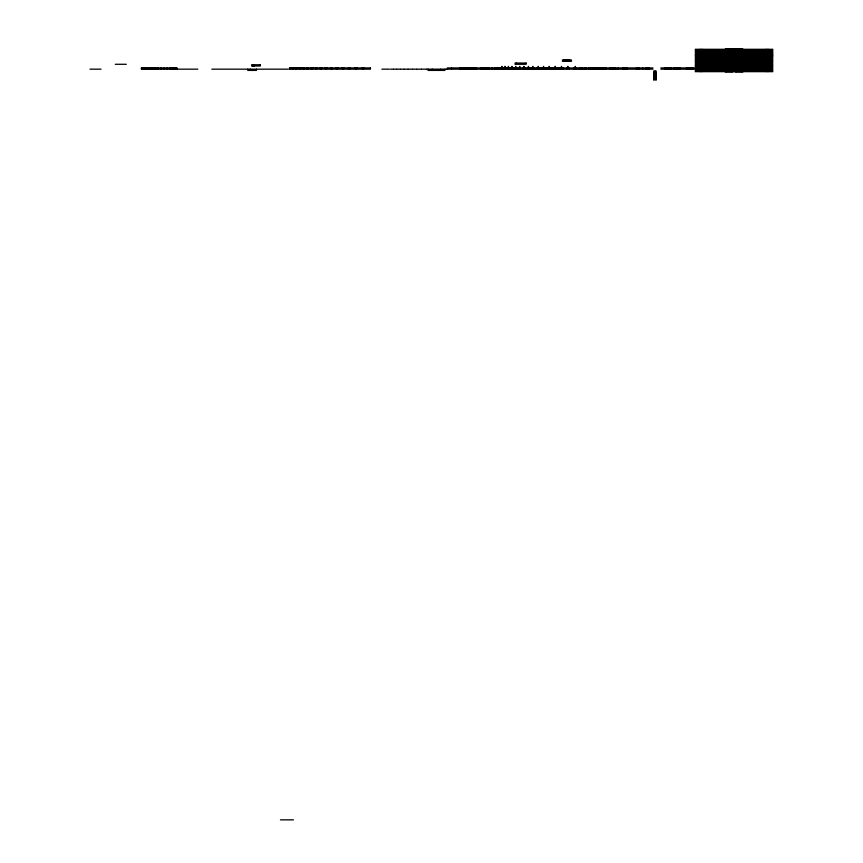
<?xml version="1.0" encoding="UTF-8"?>
<svg xmlns="http://www.w3.org/2000/svg" width="863" height="863" viewBox="0 0 863 863"><rect width="100%" height="100%" fill="white"/><g stroke="black" fill="none" stroke-linecap="round" stroke-linejoin="round"><path stroke-width="1.29" d="M695.168 49.288L772.924 49.288M695.168 50.539L772.924 50.539M695.168 51.78L772.924 51.78M695.168 53.021L773.011 53.021M695.168 54.261L773.011 54.261M695.168 55.502L773.011 55.502M695.168 56.753L773.011 56.753M695.168 57.994L772.924 57.994M695.168 59.234L772.924 59.234M562.32 60.011L571.468 60.011L571.468 61.262L562.32 61.262M695.168 60.475L772.924 60.475M695.168 61.715L772.924 61.715M695.168 62.956L772.924 62.956M695.168 64.207L772.924 64.207M115.286 64.283L126.311 64.283M695.168 65.448L772.924 65.448M695.168 66.688L772.924 66.688M574.941 67.994L568.221 67.994L567.832 66.365L567.832 67.994L447.314 67.929L447.314 69.169M575.211 67.929L652.967 67.929M660.853 67.929L772.924 67.929M89.989 69.169L101.014 69.169M197.8 69.169L141.327 69.169L141.327 67.929L176.85 67.929L176.915 69.169M211.823 69.169L288.35 69.169M381.867 69.169L389.396 69.169M390.486 69.169L393.258 69.169M393.647 69.169L396.613 69.169M397.002 69.169L400.162 69.169M400.561 69.169L403.927 69.169M404.326 69.169L407.919 69.169M408.307 69.169L412.147 69.169M412.536 69.169L416.624 69.169M417.012 69.169L421.371 69.169M421.759 69.169L426.398 69.169M426.786 69.169L652.967 69.169M660.853 69.169L772.924 69.169M695.168 70.41L772.924 70.41M695.168 71.661L772.924 71.661M653.723 72.729L656.204 72.729M653.723 73.139L656.204 73.139M653.723 73.323L656.204 73.323M653.723 73.927L656.204 73.927M653.723 74.639L656.204 74.639M653.723 75.07L656.204 75.07M653.723 75.297L656.204 75.297M653.723 76.764L656.204 76.699M653.723 76.926L656.204 76.893M653.723 77.131L656.204 77.044M653.723 77.659L656.204 77.616M653.723 77.756L656.204 77.907L653.723 77.983M653.723 78.134L656.204 78.112M653.723 78.328L656.204 78.285M653.723 78.587L656.204 78.587L653.723 78.738M653.723 78.943L656.204 78.943M280.475 819.85L293.452 819.85M768.081 53.021L768.081 56.753M767.994 49.288L767.994 53.021M767.994 56.753L767.994 71.661M766.053 49.288L766.053 71.661M742.87 53.021L742.946 56.753M742.752 50.14L742.752 48.975L725.351 48.975L725.351 50.14M742.773 53.021L742.665 56.753M742.752 71.392L742.752 72.114M742.59 53.021L742.59 56.753M742.439 53.021L742.407 56.753M742.245 53.021L742.126 56.753M742.083 53.021L742.083 56.753M741.856 53.021L741.91 56.753M741.619 53.021L741.619 56.753M741.5 48.975L741.5 50.14M741.5 51.316L741.425 56.753L741.037 53.021M741.5 71.392L741.5 72.114M740.26 48.975L740.26 50.14M740.26 71.392L740.26 72.114M739.019 48.975L739.019 50.14M739.019 51.316L739.019 53.204M739.019 71.392L739.019 72.114M737.779 48.975L737.779 50.14M737.779 51.316L737.779 53.204M737.779 71.392L737.779 72.114M736.538 48.975L736.538 50.14M736.538 51.316L736.538 53.204M736.538 71.392L736.538 72.114M735.298 48.975L735.298 50.14M735.298 51.316L735.298 53.204M735.298 71.392L735.298 72.114M734.046 48.975L734.046 50.14M734.046 51.316L734.046 53.204M732.806 48.975L732.806 50.14M732.806 51.316L732.806 53.204M732.806 71.392L732.806 72.114M731.565 48.975L731.565 50.14M731.565 51.316L731.565 53.204M731.565 71.392L731.565 72.114M730.325 48.975L730.325 50.14M730.325 51.316L730.325 53.204M730.325 71.392L730.325 72.114M729.084 48.975L729.084 50.14M729.084 51.316L729.084 53.204M729.084 71.392L729.084 72.114M727.843 48.975L727.843 50.14M727.843 71.392L727.843 72.114M727.013 53.021L727.045 56.753M726.948 53.021L727.002 56.753M726.668 53.021L726.819 56.753M726.592 48.975L726.592 50.14M726.592 51.316L726.495 56.753M726.592 71.392L726.592 72.114M726.398 53.021L726.398 56.753M726.171 53.021L726.117 56.753M725.956 53.021L726.01 56.753M725.891 53.021L725.912 56.753M725.351 51.316L725.351 53.204M725.351 71.392L725.351 72.114M702.051 49.288L702.051 71.661M700.098 49.288L700.098 71.661M692.849 67.929L692.903 69.169M692.773 69.169L692.73 67.929L692.568 69.169M692.45 67.929L692.493 69.169M692.255 67.929L692.191 69.169L691.964 67.929M691.856 69.169L691.792 67.929L691.63 69.169M691.436 67.929L691.468 69.169M691.285 67.929L691.241 69.169M691.209 67.929L691.123 69.169L691.036 67.929M690.832 67.929L690.745 69.169M690.184 67.929L690.184 69.169M689.515 67.929L689.613 69.169M689.052 67.929L689.052 69.169M688.825 67.929L688.825 69.169M688.437 67.929L688.491 69.169M688.005 67.929L688.005 69.169L687.843 67.929M687.013 67.929L687.013 69.169M686.398 67.929L686.398 69.169M680.249 67.929L680.249 69.169M680.076 67.929L680.076 69.169M679.785 67.929L679.785 69.169M678.696 67.929L678.696 69.169M677.552 67.929L677.444 69.169M677.218 67.929L677.218 69.169M676.128 67.929L676.128 69.169M675.265 67.929L675.265 69.169M674.877 67.929L674.877 69.169M673.496 67.929L673.496 69.169M671.155 67.929L671.155 69.169M669.796 67.929L669.796 69.169M667.725 67.929L667.725 69.169M667.671 67.929L667.671 69.169M667.023 67.929L667.023 69.169M665.783 67.929L665.783 69.169M665.125 67.929L665.125 69.169M664.942 67.929L664.942 69.169M656.204 80.194L656.204 71.036L653.723 71.036L653.723 80.194M654.963 71.036L654.963 80.194M648.879 67.929L648.879 69.169M648.696 67.929L648.696 69.169M648.037 67.929L648.037 69.169M646.797 67.929L646.797 69.169M646.096 67.929L646.096 69.169M642.665 67.929L642.665 69.169M638.933 67.929L638.933 69.169M638.555 67.929L638.555 69.169M637.692 67.929L637.692 69.169M636.603 67.929L636.603 69.169M636.376 67.929L636.376 69.169M627.423 67.929L627.423 69.169M626.808 67.929L626.808 69.169M625.977 67.929L625.977 69.169M625.826 67.929L625.826 69.169M625.384 67.929L625.384 69.169M624.262 67.929L624.262 69.169M622.784 67.929L622.784 69.169M622.503 67.929L622.503 69.169M618.296 67.929L618.296 69.169M615.578 69.169L615.61 67.929L615.459 69.169M615.265 67.929L615.233 69.169M615.028 69.169L615.028 67.929L614.888 69.169M614.78 67.929L614.683 69.169M614.499 69.169L614.542 67.929L614.337 69.169M614.251 69.169L614.132 67.929L614.046 69.169M613.917 67.929L613.798 69.169M613.571 67.929L613.669 69.169M613.431 67.929L613.431 69.169M613.226 67.929L613.237 69.169M612.05 67.929L612.05 69.169M611.813 67.929L611.813 69.169M611.392 67.929L611.392 69.169M610.68 67.929L610.68 69.169M610.065 67.929L610.065 69.169M609.882 67.929L609.882 69.169M609.472 67.929L609.472 69.169M606.053 67.929L606.053 69.169M605.772 67.929L605.675 69.169M605.546 67.929L605.546 69.169M605.395 67.929L605.395 69.169M605.2 67.929L605.276 69.169M604.629 67.929L604.629 69.169M604.532 67.929L604.434 69.169M604.068 67.929L604.165 69.169M603.917 67.929L603.917 69.169M603.841 67.929L603.841 69.169M603.55 67.929L603.604 69.169M603.453 67.929L603.334 69.169M603.01 67.929L603.01 69.169M602.913 67.929L602.859 69.169M602.741 67.929L602.741 69.169M602.471 67.929L602.568 69.169M602.309 67.929L602.352 69.169M602.158 67.929L602.137 69.169M601.964 67.929L601.899 69.169M601.813 67.929L601.856 69.169M601.662 67.929L601.597 69.169L601.392 67.929M601.252 67.929L601.22 69.169M601.058 67.929L601.09 69.169M600.885 67.929L600.972 69.169M600.648 67.929L600.756 69.169M600.475 67.929L600.572 69.169M600.324 67.929L600.389 69.169M600.184 67.929L600.098 69.169M599.958 69.169L599.936 67.929L599.774 69.169M599.709 67.929L599.548 69.169L599.44 67.929M599.246 67.929L599.343 69.169M599.095 67.929L599.008 69.169L598.89 67.929M598.598 67.929L598.588 69.169M598.458 67.929L598.404 69.169M598.167 67.929L598.188 69.169M597.919 67.929L597.584 69.169M597.379 67.929L597.379 69.169L597.272 67.929M597.153 67.929L597.056 69.169M597.023 67.929L596.948 69.169M596.808 67.929L596.765 69.169M596.506 67.929L596.603 69.169M596.355 67.929L596.473 69.169M596.214 67.929L596.257 69.169M595.362 67.929L595.362 69.169M595.092 67.929L595.092 69.169M594.963 67.929L594.963 69.169M594.801 67.929L594.801 69.169M593.787 67.929L593.787 69.169M593.712 67.929L593.712 69.169M592.234 67.929L592.234 69.169M591.802 67.929L591.802 69.169M591.576 67.929L591.576 69.169M591.144 67.929L591.144 69.169M590.486 67.929L590.486 69.169M590.281 67.929L590.281 69.169M589.904 67.929L589.904 69.169M589.623 67.929L589.623 69.169M589.246 67.929L589.246 69.169M588.512 67.929L588.512 69.169M586.171 67.929L586.171 69.169M585.513 67.929L585.513 69.169M584.812 67.929L584.812 69.169M582.687 67.929L582.741 69.169M582.471 67.994L582.471 69.169M582.04 67.929L582.094 69.169M581.382 67.929L581.382 69.169M581.295 67.994L581.295 69.169M580.799 67.929L580.799 69.169M580.141 67.929L580.141 69.169M579.958 67.929L579.958 69.169M579.494 67.929L579.494 69.169M579.3 67.929L579.3 69.169M576.506 67.994L576.506 69.169M575.33 69.169L575.33 66.365L574.941 69.169M573.766 67.994L573.766 69.169M569.785 60.011L569.785 61.262M569.375 60.011L569.375 61.262M569.397 67.994L569.397 69.169M569.181 60.011L569.181 61.262M568.577 60.011L568.577 61.262M567.865 60.011L567.865 61.262M567.433 60.011L567.433 61.262M567.207 60.011L567.207 61.262M566.657 67.994L566.657 69.169M566.02 60.011L565.977 61.262M565.891 60.011L565.74 61.262M565.707 60.011L565.675 61.262M565.427 60.011L565.513 61.262M565.211 60.011L565.341 61.262M565.125 60.011L565.028 61.262M565.006 60.011L564.887 61.262M564.801 60.011L564.758 61.262M564.564 60.011L564.521 61.262M564.434 60.011L564.37 61.262M564.283 60.011L564.219 61.262M564.1 60.011L564.014 61.262M563.852 61.262L563.798 60.011L563.615 61.262M563.561 60.011L563.561 61.262M562.967 67.929L562.903 69.169M562.838 67.929L562.687 69.169M562.536 67.929L562.536 69.169M562.46 67.929L562.374 69.169M562.18 67.929L562.288 69.169M562.029 67.929L562.115 69.169M561.845 67.929L561.953 69.169M561.63 67.929L561.748 69.169M561.511 69.169L561.511 66.365L561.123 69.169L561.047 67.929M561.338 67.929L561.382 69.169M560.81 69.169L560.519 67.929M559.947 67.994L559.947 69.169M559.192 67.929L559.192 69.169M558.717 67.929L558.577 69.169M558.21 67.929L558.21 69.169M557.671 67.929L557.671 69.169M557.25 67.929L557.12 69.169M556.732 67.929L556.732 69.169M556.355 67.994L556.355 69.169M556.042 67.929L556.204 69.169M555.858 67.929L555.858 69.169L555.696 67.929M555.179 69.169L555.179 66.365L554.79 69.169M554.553 67.929L554.488 69.169M554.359 67.929L554.283 69.169M553.96 67.929L553.97 69.169M553.712 67.929L553.712 69.169L553.517 67.929M553.248 67.929L553.259 69.169M553.075 67.929L553.14 69.169M552.838 67.929L552.838 69.169M552.568 67.929L552.525 69.169M552.352 67.929L552.352 69.169M552.234 67.929L552.234 69.169M551.953 67.929L551.942 69.169M551.651 67.929L551.651 69.169M551.371 67.929L551.511 69.169M551.123 67.929L551.123 69.169M550.874 69.169L550.874 67.929L550.637 69.169M550.54 67.929L550.54 69.169M550.389 67.929L550.378 69.169M550.163 69.169L549.742 67.929M549.558 67.929L549.558 69.169M549.429 67.929L549.515 69.169M549.202 69.169L549.202 66.365L548.814 69.169M549.181 67.929L549.105 69.169M548.9 67.929L548.997 69.169M548.652 67.929L548.512 69.169M548.393 67.929L548.48 69.169M548.167 67.929L548.199 69.169M548.016 67.929L548.07 69.169M547.832 67.929L547.822 69.169M547.617 67.929L547.638 69.169M547.422 67.929L547.455 69.169M547.325 67.929L547.347 69.169M547.088 69.169L547.056 67.929L546.948 69.169M546.7 67.929L546.473 69.169M546.106 67.929L546.106 69.169M545.858 67.929L545.901 69.169M545.75 67.929L545.729 69.169M545.556 67.929L545.589 69.169M545.297 67.929L545.394 69.169M545.103 67.929L545.189 69.169M545.038 67.929L544.909 69.169M544.866 67.929L544.736 69.169M544.585 67.929L544.564 69.169M544.467 67.929L544.359 69.169M544.316 67.929L544.165 69.169M544.057 67.929L544.1 69.169M543.895 67.929L543.895 69.169M543.766 67.929L543.733 69.169M543.561 69.169L543.561 66.365L543.172 69.169M543.431 67.929L543.442 69.169M542.654 67.929L542.654 69.169M542.266 67.929L542.266 69.169M541.996 67.994L541.996 69.169M541.079 67.929L541.09 69.169M540.745 67.929L540.745 69.169M539.645 67.929L539.645 69.169M539.407 67.994L539.407 69.169M538.792 67.929L538.792 69.169M538.232 69.169L538.232 66.386L537.843 69.169M537.013 67.929L537.013 69.169M536.667 67.994L536.667 69.169M534.38 67.994L534.38 69.169M533.97 67.929L533.97 69.169M533.14 67.929L533.14 69.169L532.816 66.365L532.816 69.169M533 67.929L533 69.169M532.557 67.929L532.557 69.169M531.64 67.994L531.64 69.169M531.435 67.929L531.435 69.169M531.252 67.929L531.252 69.169M531.198 67.929L531.198 69.169M530.551 67.929L530.551 69.169M529.958 67.929L529.958 69.169M529.666 67.929L529.634 69.169M529.299 67.929L529.299 69.169M528.652 67.929L528.652 69.169M528.469 69.169L528.469 66.365L528.07 69.169M527.293 67.994L527.293 69.169M525.459 67.929L525.459 69.169M524.769 67.994L524.769 69.169M523.981 69.169L523.981 66.365L523.593 69.169M522.913 67.929L522.816 69.169M520.54 67.994L520.54 69.169M519.893 67.929L519.904 69.169M519.763 69.169L519.763 66.365L519.364 69.169M519.699 67.929L519.602 69.169M519.353 67.929L519.299 69.169M519.019 67.929L519.062 69.169M518.922 67.929L518.9 69.169M518.782 67.929L518.739 69.169M518.598 67.929L518.587 69.169M518.415 67.929L518.372 69.169M517.854 67.929L517.746 69.169M517.617 69.169L517.573 67.929L517.455 69.169M517.056 67.929L517.056 69.169M516.549 67.994L516.549 69.169M516.344 63.042L516.344 64.283M516.247 67.929L516.247 69.169M515.772 69.169L515.772 66.365L515.384 69.169M515.621 67.929L515.621 69.169M515.092 67.929L515.092 69.169M514.92 67.929L514.92 69.169M514.607 67.929L514.596 69.169M513.819 67.929L513.819 69.169M513.431 67.929L513.431 69.169M513.28 67.929L513.28 69.169M513.129 67.929L513.129 69.169M512.881 67.929L512.881 69.169M512.849 67.929L512.784 69.169M512.557 67.929L512.557 69.169M512.309 67.929L512.309 69.169M512.007 69.169L512.007 66.365L511.619 69.169M511.878 67.929L511.878 69.169M511.748 67.929L511.748 69.169M511.349 67.929L511.349 69.169M511.079 67.929L511.079 69.169M510.82 67.929L510.831 69.169M509.515 67.929L509.602 69.169M509.343 69.169L509.375 67.929L509.235 69.169M508.933 67.929L508.933 69.169M508.566 67.929L508.566 69.169M508.447 69.169L508.447 66.365L508.059 69.169M508.253 67.929L508.35 69.169M507.929 67.929L507.973 69.169M507.768 67.929L507.768 69.169M507.66 67.929L507.487 69.169M507.39 67.929L507.39 69.169M507.142 67.929L507.282 69.169M506.894 67.929L506.775 69.169L506.71 67.929M506.452 67.929L506.581 69.169M506.344 67.929L506.398 69.169M506.117 67.929L506.203 69.169M505.923 67.929L505.88 69.169M505.847 67.929L505.772 69.169M505.578 67.929L505.642 69.169M505.427 67.929L505.47 69.169M505.233 67.929L505.308 69.169M505.092 69.169L505.092 66.365L504.704 69.169M504.855 67.929L504.887 69.169M504.575 67.929L504.585 69.169M504.262 67.929L504.326 69.169M504.165 67.929L504.111 69.169M504.057 67.929L503.927 69.169L503.863 67.929M503.593 67.929L503.528 69.169M503.485 67.929L503.409 69.169L503.323 67.929M503.097 67.929L503.01 69.169M502.827 67.929L502.838 69.169M502.676 67.929L502.708 69.169M502.503 67.929L502.471 69.169L502.406 67.929M502.244 67.929L502.169 69.169M501.932 69.169L501.932 66.365L501.511 69.169M501.856 67.929L501.737 69.169M501.576 67.929L501.63 69.169M501.306 67.929L501.22 69.169M501.079 67.929L501.112 69.169M501.004 69.169L500.842 67.929L500.713 69.169M500.508 67.929L500.572 69.169M500.443 67.929L500.378 69.169M499.601 67.929L499.601 69.169M499.213 67.929L499.213 69.169M498.976 67.929L498.976 69.169M498.749 67.929L498.749 69.169M498.037 67.929L498.037 69.169M497.649 67.929L497.649 69.169M496.797 67.929L496.797 69.169M496.408 67.929L496.408 69.169M494.866 67.929L494.866 69.169M492.687 67.929L492.687 69.169M491.565 67.929L491.565 69.169M489.256 67.929L489.256 69.169M488.555 67.929L488.555 69.169M487.336 67.929L487.304 69.169M487.056 67.929L487.056 69.169M486.656 67.929L486.656 69.169M486.473 67.929L486.484 69.169M485.912 67.929L485.912 69.169M485.815 67.929L485.858 69.169M485.351 67.929L485.351 69.169M485.082 67.929L485.082 69.169M484.79 67.929L484.736 69.169M484.305 69.169L484.305 67.929L484.143 69.169M483.841 67.929L483.841 69.169M483.323 67.929L483.323 69.169M482.697 67.929L482.697 69.169M481.781 67.929L481.781 69.169M480.54 67.929L480.54 69.169M476.549 67.929L476.549 69.169M476.376 67.929L476.376 69.169M476.085 67.929L476.085 69.169M474.995 67.929L474.995 69.169M474.607 67.929L474.607 69.169M474.348 67.929L474.337 69.169M473.852 67.929L473.744 69.169M473.517 67.929L473.517 69.169M473.496 67.929L473.496 69.169M473.226 67.929L473.226 69.169M472.665 67.929L472.611 69.169M472.385 67.929L472.428 69.169M472.158 69.169L472.158 67.929L471.964 69.169M471.791 67.929L471.791 69.169M471.565 67.929L471.565 69.169M471.457 67.929L471.371 69.169M471.22 67.929L471.198 69.169M471.069 69.169L471.058 67.929L470.918 69.169M470.767 67.929L470.777 69.169M470.605 67.929L470.562 69.169M470.389 67.929L470.281 69.169M470.152 67.929L470.227 69.169M470.022 69.169L469.914 67.929L469.785 69.169M469.709 67.929L469.623 69.169M469.386 67.929L469.44 69.169M469.245 67.929L469.299 69.169M469.159 67.929L469.008 69.169M468.943 67.929L468.868 69.169M468.76 67.929L468.674 69.169M468.555 67.929L468.501 69.169M468.372 67.929L468.35 69.169M468.134 67.929L468.145 69.169M468.026 67.929L467.94 69.169L467.897 67.929M467.595 67.929L467.638 69.169M467.455 67.929L467.519 69.169M467.217 67.929L467.228 69.169M467.056 67.929L467.142 69.169M466.948 67.929L467.012 69.169M466.851 69.169L466.764 67.929L466.646 69.169M466.441 67.929L466.441 69.169M466.236 69.169L466.16 67.929L466.031 69.169M465.815 67.929L465.923 69.169M465.653 69.169L465.653 67.929L465.535 69.169M465.286 67.929L465.394 69.169M465.2 67.929L465.222 69.169M464.413 67.929L464.413 69.169M463.323 67.929L463.323 69.169M462.848 67.929L462.848 69.169M462.083 67.929L462.083 69.169M461.425 67.929L461.425 69.169M461.241 67.929L461.241 69.169M459.936 67.929L459.936 69.169M451.522 67.929L451.522 69.169M444.909 69.169L444.909 70.41L428.08 70.41L428.08 69.169M440.702 69.169L440.702 70.41M432.287 69.169L432.287 70.41M289.892 67.929L289.892 69.169M256.451 69.169L256.451 70.41L247.778 70.41L247.778 69.169M254.1 64.768L254.1 66.009M252.859 64.768L252.859 66.009M250.259 69.169L250.259 70.41M176.775 67.929L176.85 69.169M176.624 69.169L176.537 67.929L176.386 69.169M176.289 67.929L176.192 69.169M176.074 67.929L176.084 69.169M175.944 67.929L175.836 69.169M175.707 67.929L175.707 69.169M175.567 69.169L175.491 67.929L175.372 69.169M175.211 67.929L175.081 69.169M174.984 67.929L174.919 69.169M174.865 67.929L174.779 69.169M174.596 67.929L174.66 69.169M174.412 67.929L174.434 69.169M174.207 67.929L174.272 69.169M174.067 67.929L174.078 69.169M173.927 67.929L173.83 69.169M173.69 67.929L173.711 69.169M173.56 67.929L173.452 69.169M173.334 69.169L173.323 67.929L173.193 69.169M172.956 67.929L172.934 69.169L172.816 67.929M172.632 67.929L172.611 69.169M172.535 67.929L172.082 69.169M171.575 67.929L171.597 69.169M171.284 67.929L171.457 69.169M171.154 67.929L171.187 69.169M170.993 67.929L170.993 69.169M170.82 67.929L170.745 69.169M170.626 67.929L170.561 69.169M170.507 67.929L170.432 69.169M170.205 67.929L170.345 69.169M170.033 67.929L170.076 69.169M169.935 67.929L169.968 69.169M169.709 67.929L169.709 69.169M167.195 67.929L167.195 69.169M164.197 67.929L164.197 69.169M161.057 67.929L161.057 69.169M158.069 67.929L158.069 69.169M155.793 67.929L155.793 69.169M155.545 67.929L155.48 69.169M155.297 67.929L155.286 69.169M155.243 67.929L155.113 69.169L154.941 67.929M154.855 67.929L154.855 69.169M154.304 67.929L154.358 69.169M154.089 69.169L154.024 67.929L153.938 69.169M153.765 67.929L153.7 69.169M153.636 67.929L153.592 69.169M153.387 67.929L153.344 69.169L153.215 67.929M153.096 67.929L153.085 69.169M152.87 67.929L152.805 69.169L152.632 67.929M152.438 69.169L152.406 67.929L152.266 69.169M152.19 67.929L152.082 69.169M152.017 67.929L152.017 69.169M151.629 67.929L151.629 69.169M150.647 67.929L150.647 69.169M149.223 67.929L149.223 69.169M147.551 67.929L147.551 69.169M145.782 67.929L145.782 69.169M144.099 67.929L144.099 69.169M142.675 67.929L142.675 69.169M141.694 67.929L141.694 69.169M293.841 67.929L293.064 69.169L291.888 67.929L292.665 69.169L293.841 67.929M297.196 67.929L296.419 69.169L295.243 67.929L296.02 69.169L297.196 67.929M300.756 67.929L299.968 69.169L298.792 67.929L299.58 69.169L300.756 67.929M304.52 67.929L303.733 69.169L302.557 67.929L303.345 69.169L304.52 67.929M308.512 67.929L307.724 69.169L306.548 67.929L307.336 69.169L308.512 67.929M312.73 67.929L311.953 69.169L310.777 67.929L311.565 69.169L312.73 67.929M317.206 67.929L316.43 69.169L315.254 67.929L316.041 69.169L317.206 67.929M321.953 67.929L321.176 69.169L320 67.929L320.777 69.169L321.953 67.929M326.98 67.929L326.203 69.169L325.027 67.929L325.804 69.169L326.98 67.929M332.309 67.929L331.521 69.169L330.346 67.929L331.133 69.169L332.309 67.929M337.951 67.929L337.163 69.169L335.987 67.929L336.775 69.169L337.951 67.929M343.927 67.929L343.14 69.169L341.964 67.929L342.751 69.169L343.927 67.929M350.259 67.929L349.472 69.169L348.296 67.929L349.084 69.169L350.259 67.929M356.969 67.929L356.182 69.169L355.006 67.929L355.793 69.169L356.969 67.929M364.078 67.929L363.291 69.169L362.115 67.929L362.902 69.169L364.078 67.929M526.128 63.042L515.103 63.042L515.103 64.283L526.128 64.283L526.128 63.042M260.292 64.768L251.618 64.768L251.618 66.009L260.292 66.009L260.292 64.768M370.432 67.929L289.504 67.929L289.504 69.169L370.432 69.169L370.432 67.929M656.204 76.473L653.723 76.462L656.204 76.483M656.204 77.346L653.723 77.346L656.204 77.433M725.621 56.753L725.632 53.021L725.546 56.753M592.568 69.169L592.568 67.929L592.46 69.169M534.682 69.169L534.682 67.929L534.585 69.169M518.113 69.169L518.113 67.929L518.07 69.169M510.443 69.169L510.443 67.929L510.335 69.169M510.011 69.169L510.011 67.929L509.957 69.169M464.035 69.169L464.024 67.929L463.97 69.169M171.823 69.169L171.823 67.929L171.769 69.169M154.574 69.169L154.585 67.929L154.52 69.169"/></g></svg>
